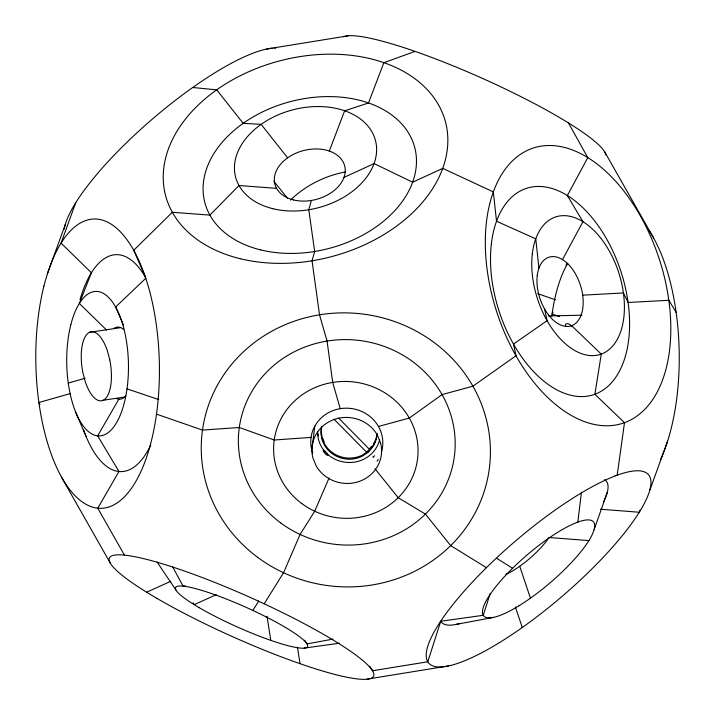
<?xml version="1.0" encoding="UTF-8"?>
<svg xmlns="http://www.w3.org/2000/svg" width="715" height="715" viewBox="0 0 715 715"><rect width="100%" height="100%" fill="white"/><g stroke="black" fill="none" stroke-linecap="round" stroke-linejoin="round"><path stroke-width="1.07" d="M577.845 522.12L581.402 492.421M311.919 449.118L314.832 426.077M368.261 451.746L368.431 450.396C373.856 446.973 362.711 457.001 368.431 450.396M311.4 200.459L308.782 209.754L314.654 251.51L312.044 260.805L319.516 314.815L327.059 341.064L332.69 382.409L340.224 408.667M490.213 593.486L483.251 615.293L440.735 621.272L427.793 661.786L372.694 670.724L369.628 666.174M594.138 529.618L607.178 492.68M47.44 273.765L65.208 224.733M75.701 202.765L61.07 243.127L91.431 272.781L79.338 303.446L106.499 329.981M640.05 510.161L639.299 512.235L600.421 509.232M649.792 490.267L667.56 441.235M329.293 151.079L344.639 110.798L368.484 102.987L383.83 62.714L414.977 51.417M329.079 478.004L314.716 511.252L300.086 534.445L283.542 572.733L264.21 603.755M553.008 312.16L552.078 314.037L559.479 316.531M562.499 259.608L582.948 221.704L567.352 195.544L587.802 157.64L568.371 122.801M118.851 399.176L97.669 435.846L118.949 471.516L97.767 508.195L124.49 555.215M252.895 610.431L258.714 600.993M374.454 455.75L372.962 457.225L373.748 456.528M371.773 446.151L369.816 448.412L369.682 449.529L338.606 418.078M145.914 278.144L115.633 307.012L123.463 324.923M343.987 177.418L374.079 163.583L412.662 182.209L442.755 168.374L493.332 191.906L496.523 221.239L535.758 238.828L538.949 268.152M146.629 592.199L170.796 581.304M216.323 594.674L194.167 604.658L193.139 602.7M68.229 383.07L85.139 378.253M70.535 393.5L38.833 402.536L39.96 404.404M378.467 426.462L409.311 418.069L442.067 394.591L472.919 386.198L516.016 355.73L513.531 344.058L547.082 320.66L544.607 308.987M456.197 624.392L493.556 617.367M333.101 639.094L307.093 643.884L304.635 640.238M615.016 475.645L617.17 475.252L624.499 422.699L594.871 394.278L601.279 354.113L571.651 325.683M266.579 49.058L348.044 35.839M366.956 679.161L448.421 665.942M89.42 332.341L120.057 327.747M103.255 400.239L125.134 396.95M185.257 585.871L183.103 586.184L172.664 566.879M304.224 648.103L339.536 643.196M311.052 437.41L274.22 440.002L239.302 427.499L202.479 430.09L156.415 414.092M582.707 295.17L623.435 292.953L628.136 302.49L668.865 300.273L676.167 312.464M548.575 315.959L581.983 315.181M276.571 188.358L238.989 185.507L209.906 215.117L172.324 212.266L133.741 250.277L145.485 277.143M548.914 537.501L588.901 540.594M192.737 87.489L216.69 89.84L243.172 123.329L261.154 124.356L287.627 157.836M126.966 388.844L158.694 399.542M537.644 293.633L555.439 299.817M486.45 567.683L450.682 545.599L425.398 514.103L398.21 497.703L374.973 468.754M496.773 558.335L512.548 568.291M334.012 419.205L366.634 452.229M273.881 181.315L287.555 198.341M157.094 562.062L176.131 590.304M604.479 151.535L653.608 237.988M61.392 477.012L110.521 563.465M75.799 412.555L86.131 436.552M519.734 566.244L530.441 598.178M515.363 606.91L522.263 627.511M297.449 647.164L300.023 663.583M267.008 616.241L270.788 640.318M565.619 326.219A3.352 2.154 30.5 0 1 567.227 323.636A3.352 2.154 30.5 0 1 571.294 326.085M376.769 435.489A27.957 26.446 7.2 0 1 376.322 437.419M375.733 439.296A27.957 26.446 7.2 0 1 373.605 443.8M324.244 441.915A27.957 26.446 7.2 0 1 322.367 437.267M321.884 435.346A27.957 26.446 7.2 0 1 321.437 432.396M377.002 433.665A27.957 26.446 7.2 0 1 372.935 445.767L368.35 451.067L362.451 455.053A27.957 26.446 7.2 0 1 332.788 452.872A27.957 26.446 7.2 0 1 321.634 426.614M326.8 453.024A3.352 0.84 48.5 0 1 326.907 455.115A3.352 0.84 48.5 0 1 323.314 450.959A3.352 0.84 48.5 0 1 325.665 451.71M379.692 439.457A31.451 29.753 7.2 0 1 345.22 462.248A31.451 29.753 7.2 0 1 317.576 431.538M318.461 435.953A31.451 29.753 7.2 0 1 318.086 433.746M376.903 433.799A27.957 26.446 7.2 0 1 372.792 446.884L368.207 452.193L362.308 456.179A27.957 26.446 7.2 0 1 332.225 453.694A27.957 26.446 7.2 0 1 321.687 426.766M290.388 200.129A108.501 102.647 7.2 0 1 345.363 171.94M551.792 316.164A108.501 46.287 88.6 0 1 567.782 263.245M566.074 265.48A144.707 61.74 88.6 0 1 566.682 263.46M648.97 230.382A144.707 61.74 88.6 0 1 660.365 459.888M604.64 479.694A108.501 27.116 -40.6 0 1 604.711 499.258M604.238 500.277A108.501 27.116 -40.6 0 1 603.406 501.957M459.87 623.471A108.501 27.116 -40.6 0 1 440.735 621.272M548.405 538.297A36.072 9.018 -40.6 0 1 505.854 574.333M150.731 445.061A108.501 46.287 88.6 0 1 83.467 429.545M80.035 299.63A108.501 46.287 88.6 0 1 145.377 277.188M125.84 395.931A36.072 15.39 88.6 0 1 116.438 398.496M113.989 328.399A36.072 15.39 88.6 0 1 123.507 329.338M343.674 36.787A144.707 21.513 24.1 0 1 485.163 79.606A144.707 21.513 24.1 0 1 605.784 154.86M64.27 229.086A144.707 36.17 -40.6 0 1 149.417 121.622A144.707 36.17 -40.6 0 1 272.084 48.2M274.086 48.057A144.707 36.17 -40.6 0 1 275.963 48.039M312.804 453.292A36.072 34.132 7.2 0 1 345.846 408.185A36.072 34.132 7.2 0 1 381.336 452.506M378.271 459.37A36.072 34.132 7.2 0 1 377.109 461.202M380.63 443.193L377.377 435.095A34.874 32.988 7.2 0 0 334.271 419.455A34.874 32.988 7.2 0 0 312.866 457.698L316.119 465.796A34.874 32.988 7.2 0 0 359.225 481.436A34.874 32.988 7.2 0 0 380.63 443.193M109.77 359.86L107.527 351.288A34.874 14.354 81.5 0 0 87.731 333.476A34.874 14.354 81.5 0 0 82.904 372.721L85.148 381.292A34.874 14.354 81.5 0 0 104.944 399.104A34.874 14.354 81.5 0 0 109.77 359.86M486.45 222.061A144.707 85.451 72 0 0 611.352 425.577A144.707 85.451 72 0 0 636.493 209.325A144.707 85.451 72 0 0 486.45 222.061M499.508 642.579A144.707 36.17 -40.6 0 0 649.399 476.002A144.707 36.17 -40.6 0 0 466.886 588.096A144.707 36.17 -40.6 0 0 499.508 642.579M491.366 243.842A108.501 64.073 72 0 0 585.013 396.432A108.501 64.073 72 0 0 603.862 234.288A108.501 64.073 72 0 0 491.366 243.842M537.233 275.668A36.072 21.298 72 0 0 568.371 326.397A36.072 21.298 72 0 0 574.637 272.495A36.072 21.298 72 0 0 537.233 275.668M532.317 253.888A72.287 42.685 72 0 0 594.71 355.543A72.287 42.685 72 0 0 607.267 247.524A72.287 42.685 72 0 0 532.317 253.888M519.072 605.703A72.287 18.072 -40.6 0 0 593.942 522.495A72.287 18.072 -40.6 0 0 502.779 578.489A72.287 18.072 -40.6 0 0 519.072 605.703M156.791 598.285A144.707 21.513 24.1 0 0 372.095 677.82A144.707 21.513 24.1 0 0 195.937 575.173A144.707 21.513 24.1 0 0 156.791 598.285M199.244 607.696A72.287 10.743 24.1 0 0 306.789 647.433A72.287 10.743 24.1 0 0 218.799 596.158A72.287 10.743 24.1 0 0 199.244 607.696M43.928 286.107A144.707 61.74 88.6 0 0 97.767 508.195A144.707 61.74 88.6 0 0 150.999 296.636A144.707 61.74 88.6 0 0 43.928 286.107M70.776 324.914A72.287 30.843 88.6 0 0 97.669 435.846A72.287 30.843 88.6 0 0 124.258 330.169A72.287 30.843 88.6 0 0 70.776 324.914M240.079 258.678A144.707 101.253 -14.7 0 0 447.706 135.725A144.707 101.253 -14.7 0 0 228.8 82.002A144.707 101.253 -14.7 0 0 240.079 258.678M260.707 249.91A108.501 75.915 -14.7 0 0 416.371 157.729A108.501 75.915 -14.7 0 0 252.243 117.448A108.501 75.915 -14.7 0 0 260.707 249.91M272.835 208.691A72.287 50.577 -14.7 0 0 376.546 147.272A72.287 50.577 -14.7 0 0 267.204 120.433A72.287 50.577 -14.7 0 0 272.835 208.691M293.454 199.923A36.072 25.239 -14.7 0 0 345.22 169.276A36.072 25.239 -14.7 0 0 290.647 155.888A36.072 25.239 -14.7 0 0 293.454 199.923M257.775 557.423A144.707 136.905 7.2 0 0 489.176 469.683A144.707 136.905 7.2 0 0 290.531 322.563A144.707 136.905 7.2 0 0 257.775 557.423M280.763 522.969A108.501 102.647 7.2 0 0 454.257 457.18A108.501 102.647 7.2 0 0 305.323 346.873A108.501 102.647 7.2 0 0 280.763 522.969M301.846 503.601A72.287 68.39 7.2 0 0 417.435 459.772A72.287 68.39 7.2 0 0 318.211 386.288A72.287 68.39 7.2 0 0 301.846 503.601"/></g></svg>
